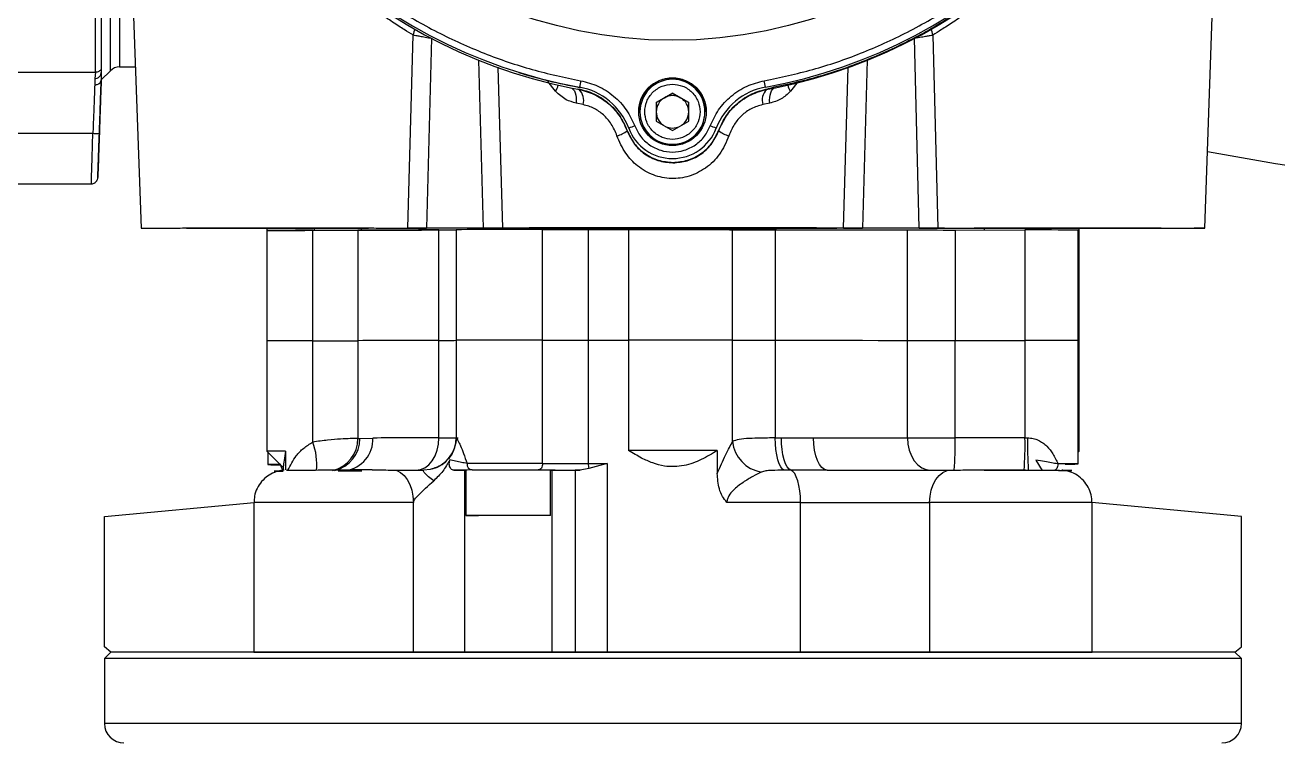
# Model space of a CAD drawing. Header units: millimetres. Extents: x 2003 to 4439, y 563 to 2285.
# Drawn here: x 3572.4 to 3765.3, y 1856.4 to 1966.9 of the extents above; entities that cross this region are included whole.
import ezdxf

# ---------------------------------------------------------------- set-up
doc = ezdxf.new("R2010")
doc.units = ezdxf.units.MM

msp = doc.modelspace()

# ---------------------------------------------------------------- linework, layer by layer
at = {"color": 7, "linetype": 'Continuous', "lineweight": 25}
for p, q in [((3754.032, 1935.623), (3757.281, 2028.659)), ((3587.605, 2012.673), (3590.295, 1935.623)), ((3631.38, 1935.636), (3632.164, 1965.367)), ((3712.162, 1965.366), (3712.947, 1935.636)), ((3634.991, 1964.864), (3634.247, 1935.632)), ((3710.079, 1935.631), (3709.336, 1964.864)), ((3642.995, 1935.632), (3642.292, 1961.49)), ((3702.035, 1961.489), (3701.332, 1935.631)), ((3549.163, 1959.631), (3583.297, 1959.63)), ((3583.297, 1959.63), (3583.163, 1958.66)), ((3584.087, 1959.204), (3584.163, 1959.541)), ((3584.094, 1959.219), (3584.164, 1959.617)), ((3584.163, 1960.119), (3584.163, 1959.541)), ((3584.163, 1958.441), (3585.578, 1959.855)), ((3584.163, 1959.541), (3584.163, 1958.472)), ((3586.992, 1960.441), (3589.428, 1960.441)), ((3645.22, 1960.418), (3645.91, 1935.637)), ((3698.416, 1935.636), (3699.107, 1960.427)), ((3583.163, 1958.66), (3583.163, 1957.697)), ((3584.163, 1958.472), (3584.163, 1958.441)), ((3584.163, 1958.441), (3584.163, 1958.413)), ((3654.098, 1956.696), (3652.907, 1958.192)), ((3657.774, 1957.306), (3657.774, 1957.34)), ((3686.399, 1957.34), (3686.399, 1957.306)), ((3691.416, 1958.187), (3690.229, 1956.696)), ((3656.399, 1957.246), (3657.546, 1957.026)), ((3657.546, 1957.026), (3657.546, 1957.098)), ((3672.086, 1956.434), (3669.586, 1954.991)), ((3669.586, 1954.984), (3670.836, 1955.706)), ((3670.836, 1955.706), (3672.086, 1956.428)), ((3674.586, 1954.991), (3672.086, 1956.434)), ((3672.086, 1956.428), (3672.086, 1956.434)), ((3672.086, 1956.428), (3673.336, 1955.706)), ((3673.336, 1955.706), (3674.586, 1954.984)), ((3686.781, 1957.025), (3687.928, 1957.246)), ((3686.781, 1957.098), (3686.781, 1957.025)), ((3658.338, 1954.65), (3657.252, 1954.878)), ((3667.086, 1953.546), (3667.086, 1953.535)), ((3669.586, 1954.991), (3669.586, 1952.104)), ((3674.586, 1952.104), (3674.586, 1954.991)), ((3677.086, 1953.535), (3677.086, 1953.546)), ((3687.074, 1954.878), (3685.989, 1954.65)), ((3669.586, 1952.104), (3672.086, 1950.661)), ((3672.086, 1950.661), (3674.586, 1952.104)), ((3582.875, 1950.178), (3549.163, 1950.178)), ((3665.115, 1950.686), (3665.115, 1950.619)), ((3665.346, 1951.018), (3665.346, 1950.984)), ((3678.827, 1950.984), (3678.827, 1951.018)), ((3679.211, 1950.619), (3679.211, 1950.686)), ((3549.163, 1942.441), (3582.641, 1942.441)), ((3609.642, 1935.579), (3609.663, 1935.277)), ((3609.663, 1935.277), (3609.663, 1918.277)), ((3616.719, 1918.297), (3616.719, 1935.297)), ((3616.998, 1935.297), (3616.994, 1935.58)), ((3623.658, 1935.311), (3623.657, 1918.311)), ((3624.196, 1935.588), (3624.214, 1935.314)), ((3642.995, 1935.632), (3634.247, 1935.632)), ((3642.995, 1935.615), (3634.247, 1935.615)), ((3636.141, 1918.354), (3636.141, 1935.354)), ((3638.806, 1935.393), (3638.806, 1918.393)), ((3652.099, 1918.406), (3652.099, 1935.406)), ((3656.315, 1935.379), (3656.31, 1935.577)), ((3659.129, 1935.402), (3659.129, 1918.402)), ((3662.895, 1935.658), (3662.913, 1935.395)), ((3665.341, 1935.404), (3665.341, 1918.404)), ((3681.343, 1918.395), (3681.343, 1935.395)), ((3681.413, 1935.395), (3681.431, 1935.658)), ((3687.918, 1935.38), (3687.918, 1918.38)), ((3688.016, 1935.576), (3688.012, 1935.379)), ((3710.079, 1935.631), (3701.332, 1935.631)), ((3710.079, 1935.614), (3701.332, 1935.614)), ((3708.266, 1918.353), (3708.266, 1935.353)), ((3715.594, 1935.347), (3715.593, 1918.347)), ((3715.594, 1935.347), (3726.343, 1935.348)), ((3720.114, 1935.347), (3720.13, 1935.588)), ((3726.343, 1935.348), (3726.343, 1918.348)), ((3727.332, 1935.58), (3727.328, 1935.296)), ((3734.542, 1918.331), (3734.542, 1935.331)), ((3734.542, 1935.28), (3734.663, 1935.276)), ((3734.663, 1935.276), (3734.684, 1935.578)), ((3734.663, 1918.276), (3734.663, 1935.276)), ((3609.663, 1918.277), (3609.663, 1901.277)), ((3616.719, 1902.688), (3616.719, 1918.297)), ((3623.657, 1918.311), (3623.657, 1903.261)), ((3636.141, 1903.354), (3636.141, 1918.354)), ((3638.806, 1918.393), (3638.806, 1903.393)), ((3652.099, 1899.406), (3652.099, 1918.406)), ((3659.129, 1918.402), (3659.129, 1899.402)), ((3665.341, 1918.404), (3665.34, 1901.404)), ((3681.343, 1902.787), (3681.343, 1918.395)), ((3687.918, 1918.38), (3687.918, 1903.33)), ((3708.266, 1918.353), (3708.274, 1918.353)), ((3708.266, 1903.354), (3708.266, 1918.353)), ((3715.593, 1918.347), (3726.343, 1918.348)), ((3715.593, 1903.347), (3715.593, 1918.347)), ((3726.343, 1918.348), (3726.343, 1903.348)), ((3734.541, 1899.331), (3734.542, 1918.331)), ((3734.542, 1918.28), (3734.663, 1918.276)), ((3734.663, 1901.276), (3734.663, 1918.276)), ((3623.97, 1903.263), (3625.977, 1903.323)), ((3688.851, 1903.33), (3693.793, 1903.375)), ((3726.343, 1903.348), (3715.593, 1903.347)), ((3678.985, 1901.404), (3678.985, 1897.877)), ((3609.663, 1901.277), (3612.163, 1898.777)), ((3609.785, 1901.156), (3609.784, 1899.223)), ((3612.552, 1901.292), (3612.552, 1898.439)), ((3728.038, 1899.932), (3728.969, 1898.338)), ((3734.541, 1901.155), (3734.663, 1901.276)), ((3612.163, 1898.918), (3612.163, 1898.358)), ((3638.448, 1898.395), (3640.081, 1898.392)), ((3640.081, 1898.392), (3640.306, 1898.389)), ((3640.081, 1898.392), (3640.081, 1870.392)), ((3640.306, 1898.393), (3640.306, 1891.393)), ((3653.306, 1891.393), (3653.306, 1898.393)), ((3653.306, 1898.389), (3653.514, 1898.391)), ((3653.514, 1898.391), (3657.109, 1898.398)), ((3653.514, 1898.391), (3653.514, 1870.392)), ((3657.109, 1898.398), (3657.109, 1870.398)), ((3659.209, 1898.628), (3657.857, 1898.399)), ((3662.02, 1899.403), (3659.209, 1898.628)), ((3662.02, 1899.403), (3662.02, 1870.403)), ((3695.276, 1898.383), (3690.323, 1898.364)), ((3695.913, 1898.385), (3695.276, 1898.383)), ((3722.541, 1898.358), (3722.541, 1898.342)), ((3607.665, 1893.383), (3607.665, 1870.383)), ((3632.206, 1870.408), (3632.207, 1893.408)), ((3691.795, 1870.398), (3691.795, 1893.398)), ((3711.666, 1893.406), (3711.666, 1870.406)), ((3736.66, 1870.382), (3736.66, 1893.382)), ((3585.663, 1870.383), (3584.663, 1869.383)), ((3584.663, 1869.383), (3584.663, 1859.383)), ((3759.663, 1869.383), (3584.663, 1869.383)), ((3672.163, 1870.383), (3585.663, 1870.383)), ((3758.663, 1870.383), (3672.163, 1870.383)), ((3759.663, 1869.383), (3758.663, 1870.383)), ((3759.663, 1859.383), (3759.663, 1869.383)), ((3672.163, 1859.383), (3584.663, 1859.383)), ((3759.663, 1859.383), (3672.163, 1859.383))]:
    msp.add_line(p, q, dxfattribs=at)
at = {"linetype": 'ByBlock'}
for p, q in [((3584.666, 1891.222), (3607.692, 1893.393)), ((3759.659, 1891.222), (3736.633, 1893.393)), ((3584.666, 1871.192), (3584.666, 1891.222)), ((3759.659, 1871.192), (3759.659, 1891.222)), ((3585.663, 1870.383), (3584.666, 1871.192)), ((3758.663, 1870.383), (3759.659, 1871.192)), ((3607.665, 1870.383), (3736.66, 1870.382))]:
    msp.add_line(p, q, dxfattribs=at)
at = {"color": 7, "linetype": 'Continuous', "lineweight": 25, "flags": 128}
for points in [[(3583.297, 1959.63), (3583.297, 1960.9), (3583.297, 1962.515), (3583.297, 1964.467), (3583.297, 1966.747), (3583.297, 1969.346), (3583.297, 1972.25), (3583.297, 1975.447), (3583.297, 1978.921), (3583.297, 1982.657), (3583.297, 1986.637), (3583.297, 1990.843), (3583.297, 1995.255), (3583.297, 1999.853), (3583.298, 2004.616), (3583.298, 2009.522), (3583.298, 2014.548), (3583.298, 2019.67)], [(3584.164, 2019.772), (3584.164, 2014.682), (3584.164, 2009.689), (3584.164, 2004.815), (3584.164, 2000.083), (3584.163, 1995.514), (3584.163, 1991.131), (3584.163, 1986.952), (3584.163, 1982.997), (3584.163, 1979.286), (3584.163, 1975.834), (3584.163, 1972.658), (3584.163, 1969.772), (3584.163, 1967.19), (3584.163, 1964.925), (3584.163, 1962.985), (3584.163, 1961.381), (3584.163, 1960.119)], [(3585.578, 1959.855), (3585.578, 1959.855), (3585.578, 1960.034), (3585.578, 1960.564), (3585.578, 1961.442), (3585.578, 1962.664), (3585.578, 1964.225), (3585.578, 1966.118), (3585.578, 1968.333), (3585.578, 1970.861), (3585.578, 1973.689), (3585.578, 1976.804), (3585.578, 1980.192), (3585.578, 1983.837), (3585.578, 1987.723), (3585.578, 1991.83), (3585.578, 1996.14), (3585.578, 2000.633), (3585.578, 2005.289), (3585.578, 2010.084), (3585.578, 2013.109)], [(3586.992, 2012.589), (3586.992, 2008.361), (3586.992, 2003.644), (3586.992, 1999.076), (3586.992, 1994.678), (3586.992, 1990.471), (3586.992, 1986.474), (3586.992, 1982.706), (3586.992, 1979.185), (3586.992, 1975.926), (3586.992, 1972.946), (3586.992, 1970.259), (3586.992, 1967.875), (3586.992, 1965.808), (3586.992, 1964.067), (3586.992, 1962.659), (3586.992, 1961.592), (3586.992, 1960.87), (3586.992, 1960.497), (3586.992, 1960.441)], [(3632.44, 1966.237), (3632.267, 1965.853), (3632.164, 1965.367)], [(3712.162, 1965.366), (3712.06, 1965.852), (3711.887, 1966.236)], [(3656.399, 1957.246), (3656.62, 1957.16), (3656.819, 1956.999), (3656.989, 1956.767), (3657.124, 1956.473), (3657.22, 1956.125), (3657.275, 1955.735), (3657.286, 1955.314), (3657.252, 1954.878)], [(3687.074, 1954.878), (3687.041, 1955.314), (3687.052, 1955.734), (3687.106, 1956.125), (3687.203, 1956.473), (3687.338, 1956.767), (3687.507, 1956.999), (3687.706, 1957.16), (3687.928, 1957.246)], [(3659.129, 1935.402), (3659.899, 1935.402), (3660.671, 1935.403), (3661.445, 1935.403), (3662.221, 1935.403), (3662.999, 1935.403), (3663.778, 1935.404), (3664.559, 1935.404), (3665.341, 1935.404)], [(3687.918, 1935.38), (3690.753, 1935.378), (3693.524, 1935.376), (3696.22, 1935.373), (3698.833, 1935.369), (3701.352, 1935.366), (3703.77, 1935.362), (3706.077, 1935.358), (3708.266, 1935.353)], [(3659.129, 1918.402), (3659.899, 1918.402), (3660.671, 1918.403), (3661.445, 1918.403), (3662.221, 1918.403), (3662.999, 1918.403), (3663.778, 1918.404), (3664.559, 1918.404), (3665.341, 1918.404)], [(3659.129, 1918.402), (3659.899, 1918.402), (3660.671, 1918.403), (3661.445, 1918.403), (3662.221, 1918.403), (3662.999, 1918.403), (3663.778, 1918.404), (3664.559, 1918.404), (3665.341, 1918.404)], [(3687.918, 1918.38), (3690.753, 1918.378), (3693.524, 1918.376), (3696.22, 1918.373), (3698.833, 1918.369), (3701.352, 1918.366), (3703.77, 1918.362), (3706.077, 1918.358), (3708.266, 1918.353)], [(3687.918, 1918.38), (3690.753, 1918.378), (3693.524, 1918.376), (3696.22, 1918.373), (3698.833, 1918.369), (3701.352, 1918.366), (3703.77, 1918.362), (3706.077, 1918.358), (3708.266, 1918.353)], [(3632.61, 1898.362), (3633.299, 1898.456), (3633.961, 1898.739), (3634.572, 1899.2), (3635.107, 1899.821), (3635.546, 1900.578), (3635.872, 1901.441), (3636.073, 1902.379), (3636.141, 1903.354)], [(3689.308, 1898.364), (3689.029, 1898.538), (3688.766, 1898.873), (3688.525, 1899.359), (3688.317, 1899.979), (3688.147, 1900.712), (3688.021, 1901.534), (3687.944, 1902.416), (3687.918, 1903.33)], [(3687.918, 1903.33), (3688.035, 1903.33), (3688.151, 1903.33), (3688.268, 1903.33), (3688.385, 1903.33), (3688.501, 1903.33), (3688.618, 1903.33), (3688.734, 1903.33), (3688.851, 1903.33)], [(3690.323, 1898.364), (3690.028, 1898.537), (3689.749, 1898.872), (3689.494, 1899.358), (3689.273, 1899.978), (3689.093, 1900.711), (3688.96, 1901.533), (3688.878, 1902.416), (3688.851, 1903.33)], [(3695.913, 1898.385), (3695.499, 1898.479), (3695.102, 1898.762), (3694.735, 1899.222), (3694.414, 1899.843), (3694.15, 1900.599), (3693.954, 1901.463), (3693.833, 1902.4), (3693.793, 1903.375)], [(3693.793, 1903.375), (3695.784, 1903.373), (3697.73, 1903.371), (3699.628, 1903.368), (3701.473, 1903.366), (3703.263, 1903.363), (3704.994, 1903.36), (3706.663, 1903.357), (3708.266, 1903.354)], [(3708.266, 1903.354), (3708.334, 1902.378), (3708.536, 1901.441), (3708.863, 1900.577), (3709.303, 1899.82), (3709.839, 1899.2), (3710.451, 1898.739), (3711.115, 1898.456), (3711.806, 1898.361)], [(3726.343, 1903.348), (3726.394, 1903.348), (3726.445, 1903.348), (3726.496, 1903.348), (3726.548, 1903.348), (3726.599, 1903.348), (3726.65, 1903.348), (3726.701, 1903.348), (3726.752, 1903.348)], [(3623.657, 1903.261), (3623.696, 1903.261), (3623.734, 1903.261), (3623.773, 1903.261), (3623.812, 1903.262), (3623.851, 1903.262), (3623.89, 1903.262), (3623.93, 1903.262), (3623.97, 1903.263)], [(3734.541, 1901.28), (3734.663, 1901.276), (3734.663, 1901.276)], [(3629.026, 1898.399), (3629.647, 1898.305), (3630.243, 1898.022), (3630.793, 1897.561), (3631.275, 1896.941), (3631.671, 1896.184), (3631.964, 1895.32), (3632.145, 1894.383), (3632.207, 1893.408)], [(3635.123, 1898.569), (3634.785, 1898.49), (3633.81, 1898.394)], [(3652.099, 1899.406), (3652.086, 1899.211), (3652.048, 1899.023), (3651.987, 1898.85), (3651.905, 1898.698), (3651.805, 1898.574), (3651.69, 1898.481), (3651.566, 1898.424), (3651.437, 1898.404)], [(3657.857, 1898.399), (3657.761, 1898.399), (3657.665, 1898.399), (3657.57, 1898.399), (3657.476, 1898.399), (3657.383, 1898.399), (3657.291, 1898.399), (3657.199, 1898.398), (3657.109, 1898.398)], [(3659.129, 1899.402), (3659.489, 1899.402), (3659.849, 1899.402), (3660.21, 1899.402), (3660.571, 1899.403), (3660.933, 1899.403), (3661.295, 1899.403), (3661.658, 1899.403), (3662.02, 1899.403)], [(3690.323, 1898.364), (3690.196, 1898.364), (3690.07, 1898.364), (3689.943, 1898.364), (3689.816, 1898.364), (3689.689, 1898.364), (3689.562, 1898.364), (3689.435, 1898.364), (3689.308, 1898.364)], [(3691.795, 1893.398), (3691.768, 1894.312), (3691.686, 1895.194), (3691.553, 1896.016), (3691.373, 1896.749), (3691.152, 1897.369), (3690.897, 1897.855), (3690.618, 1898.19), (3690.323, 1898.364)], [(3711.666, 1893.406), (3711.73, 1894.382), (3711.919, 1895.319), (3712.227, 1896.183), (3712.642, 1896.939), (3713.146, 1897.56), (3713.722, 1898.021), (3714.347, 1898.304), (3714.997, 1898.398)], [(3731.421, 1899.344), (3731.409, 1899.149), (3731.375, 1898.961), (3731.318, 1898.788), (3731.242, 1898.637), (3731.15, 1898.512), (3731.045, 1898.419), (3730.93, 1898.362), (3730.811, 1898.342)], [(3691.795, 1893.398), (3690.411, 1893.399), (3689.016, 1893.4), (3687.61, 1893.401), (3686.196, 1893.401), (3684.773, 1893.402), (3683.343, 1893.403), (3681.906, 1893.403), (3680.463, 1893.404)], [(3691.795, 1893.398), (3694.356, 1893.396), (3696.987, 1893.396), (3699.641, 1893.396), (3702.273, 1893.396), (3704.835, 1893.398), (3707.283, 1893.4), (3709.573, 1893.403), (3711.666, 1893.406)]]:
    msp.add_lwpolyline(points, dxfattribs=at)
at = {"color": 7, "linetype": 'Continuous', "lineweight": 25}
for centre, radius in [((3672.086, 2036.052), 71.5), ((3672.086, 1953.552), 5.2)]:
    msp.add_circle(centre, radius, dxfattribs=at)
for centre, radius, start, end in [((3672.086, 2036.05), 80, 190.30617, 259.69396), ((3672.164, 2035.677), 80, 190.52799, 258.6349), ((3672.086, 2036.05), 80, 280.30604, 349.69383), ((3672.164, 2035.677), 80, 281.36448, 349.47139), ((3586.992, 1958.441), 2, 89.99969, 134.99969), ((3672.086, 2036.016), 80, 252.76849, 259.69392), ((3652.204, 1957.985), 2.29, 325.76645, 351.8077), ((4306.002, 1840.231), 658.722, 169.672162, 169.759325), ((3655.985, 1947.502), 10, 20.58678, 79.69395), ((3672.086, 1953.535), 5.2, 0.00011, 179.99974), ((3672.086, 1953.546), 5, 89.99962, 179.99978), ((3672.086, 1953.546), 5, 359.99991, 89.99976), ((3688.188, 1947.502), 10, 100.30605, 159.41322), ((3038.19, 1840.234), 658.702, 10.240673, 10.327838), ((3692.122, 1957.984), 2.29, 188.19168, 214.23293), ((3656.129, 1955.306), 2.303, 343.4735, 45.70276), ((3655.985, 1947.467), 10, 78.01772, 79.69392), ((3672.086, 1953.541), 2.5, 119.9996, 179.99966), ((3672.086, 1953.541), 2.5, 59.99975, 119.99962), ((3672.086, 1953.541), 2.5, 359.99971, 59.99978), ((3688.199, 1955.305), 2.305, 134.36929, 196.50795), ((3672.086, 1953.546), 5, 179.99994, 359.99975), ((3672.086, 1953.535), 5, 179.99994, 359.99975), ((3672.086, 1953.541), 2.5, 179.99971, 236.17979), ((3672.086, 1953.541), 2.5, 303.81959, 359.99967), ((3662.199, 1954.556), 4.899, 285.98985, 306.52729), ((3710.095, 1834.018), 125.266, 110.47237, 110.93011), ((3672.086, 1953.55), 7.2, 200.5868, 339.4132), ((3672.086, 1953.541), 2.5, 243.81973, 296.17964), ((3634.078, 1834.018), 125.265, 69.06989, 69.52763), ((3682.127, 1954.556), 4.899, 233.47211, 254.00953), ((3871.986, 2593.717), 656.897, 259.692209, 264.621686), ((3615.336, 1162.759), 772.539, 89.897391, 90.420712), ((3616.995, 3516.128), 1580.832, 269.990013, 270.241488), ((3641.212, -1316.009), 3251.367, 90.089346, 90.30934), ((3635.631, 2418.458), 483.105, 270.06054, 270.37656), ((3647.163, 151.836), 1783.576, 89.841456, 90.268476), ((3657.377, 5107.589), 3172.188, 269.904659, 270.031645), ((3671.828, -757.743), 2693.155, 89.797567, 90.13802), ((3687.635, 3263.614), 1328.233, 269.728619, 270.012215), ((3714.984, 5480.104), 3544.757, 269.891426, 270.009859), ((3728.541, 1025.939), 909.411, 89.621935, 90.138469), ((3615.336, 1145.759), 772.539, 89.897391, 90.420712), ((3616.995, 3499.128), 1580.832, 269.990013, 270.241488), ((3641.211, -1333.009), 3251.367, 90.089346, 90.30934), ((3635.631, 2401.458), 483.105, 270.06054, 270.37656), ((3647.163, 134.836), 1783.576, 89.841456, 90.268476), ((3647.18, 176.832), 1741.581, 89.838188, 90.275424), ((3657.377, 5090.589), 3172.188, 269.904659, 270.031645), ((3671.828, -774.743), 2693.155, 89.797567, 90.13802), ((3687.634, 3246.614), 1328.233, 269.728619, 270.012215), ((3714.983, 5463.104), 3544.757, 269.891426, 270.009859), ((3714.985, 5466.108), 3547.76, 269.891621, 270.009825), ((3728.541, 1008.939), 909.411, 89.621935, 90.138469), ((3621.174, 1903.109), 4.808, 277.47921, 2.54775), ((3644.522, -2527.188), 4430.55, 90.108381, 90.239828), ((3633.809, 1903.393), 4.999, 285.23346, 0.00835), ((3636.602, 2099.108), 195.754, 269.86511, 270.72475), ((3638.808, 1903.387), 0.00655, 86.83529, 111.61015), ((3638.808, 1903.399), 0.00589, 247.97484, 272.47351), ((3714.983, 5448.104), 3544.757, 269.891426, 270.009859), ((3665.519, 1902.096), 50.089, 355.71964, 1.43088), ((3676.269, 1902.097), 50.089, 355.71964, 1.43088), ((3788.878, 1902.256), 62.135, 178.9928, 183.52068), ((3607.711, 1899.28), 9.631, 354.25224, 20.72676), ((3618.733, 1903.163), 4.925, 281.86025, 1.13682), ((3619.055, 1903.153), 4.917, 282.00446, 1.27867), ((3672.143, -1749.357), 3650.767, 89.892614, 90.106762), ((3686.613, 1903.318), 5.296, 185.75485, 260.76773), ((3612.131, 1698.336), 202.956, 89.88111, 90.69676), ((3611.404, 1789.692), 109.543, 89.8003, 90.84701), ((3611.553, 2037.632), 138.42, 269.268, 270.07262), ((3612.152, 1844.311), 53.919, 89.98792, 90.92144), ((3612.85, 1899.175), 1.062, 181.27448, 229.69761), ((3621.108, 1505.659), 392.576, 89.5364, 90.07272), ((3641.378, 1899.311), 0.916, 174.18776, 262.52813), ((3646.883, -1100.272), 2999.683, 89.900382, 90.122565), ((3657.377, 5071.589), 3172.188, 269.904659, 270.031645), ((3662.383, 1899.345), 3.255, 178.99862, 192.73455), ((3721.536, 1793.112), 105.229, 89.77709, 90.81371), ((3726.369, -490.455), 2388.8, 89.983979, 90.106094), ((3732.116, 1700.429), 198.916, 89.30143, 90.20024), ((3732.239, 1852.594), 45.743, 88.99451, 90.09488), ((3732.922, 2008.861), 109.543, 269.8003, 270.84701), ((3622.77, -932.144), 2825.567, 89.80864, 90.306277), ((3721.019, -1374.81), 3268.23, 89.725781, 90.163967), ((3646.8, 779.915), 1111.497, 89.664622, 90.334754), ((3641.801, 1996.612), 105.229, 269.18566, 270.22229), ((3587.663, 1859.383), 3, 180, 270), ((3756.663, 1859.383), 3, 270, 0)]:
    msp.add_arc(centre, radius, start, end, dxfattribs=at)
for points, knots in [([(3594.361, 2021.918), (3594.887, 2019.422), (3595.95, 2014.385), (3598.488, 2007.008), (3601.758, 1999.766), (3605.82, 1992.787), (3610.632, 1986.184), (3616.124, 1980.09), (3622.218, 1974.598), (3628.821, 1969.786), (3635.8, 1965.723), (3643.042, 1962.454), (3650.419, 1959.915), (3655.457, 1958.853), (3657.953, 1958.326)], [0, 0, 0, 0, 0.0799588, 0.1613715, 0.2441424, 0.3288926, 0.4142166, 0.5, 0.5857784, 0.6711024, 0.7558576, 0.8386237, 0.9200388, 1, 1, 1, 1]), ([(3686.22, 1958.326), (3688.716, 1958.853), (3693.753, 1959.915), (3701.13, 1962.454), (3708.372, 1965.723), (3715.351, 1969.786), (3721.954, 1974.597), (3728.048, 1980.09), (3733.541, 1986.183), (3738.352, 1992.786), (3742.415, 1999.765), (3745.684, 2007.007), (3748.223, 2014.384), (3749.285, 2019.422), (3749.812, 2021.918)], [0, 0, 0, 0, 0.07995876, 0.16137147, 0.24414236, 0.32889261, 0.41421659, 0.49999999, 0.58577836, 0.67110241, 0.75585763, 0.83862366, 0.92003884, 1, 1, 1, 1]), ([(3632.164, 1965.367), (3631.742, 1965.621), (3630.899, 1966.13), (3629.366, 1967.113), (3627.996, 1968.042), (3626.887, 1968.822), (3625.712, 1969.683), (3623.904, 1971.065), (3621.318, 1973.186), (3617.887, 1976.368), (3614.721, 1979.63), (3612.852, 1981.969), (3612.107, 1982.902)], [0, 0, 0, 0, 0.1099838, 0.2197589, 0.2749296, 0.3304208, 0.3863532, 0.4428444, 0.5792533, 0.7261291, 0.8907312, 1, 1, 1, 1]), ([(3732.143, 1982.809), (3731.727, 1982.269), (3730.084, 1980.137), (3727.594, 1977.55), (3724.966, 1974.99), (3723.15, 1973.35), (3721.433, 1971.892), (3719.502, 1970.345), (3717.389, 1968.769), (3715.251, 1967.298), (3713.422, 1966.126), (3712.583, 1965.62), (3712.162, 1965.366)], [0, 0, 0, 0, 0.062604, 0.2470823, 0.3316041, 0.4109645, 0.4848735, 0.5577001, 0.6699109, 0.7803814, 0.8900792, 1, 1, 1, 1]), ([(3632.164, 1965.367), (3632.287, 1965.348), (3632.532, 1965.312), (3633.201, 1965.196), (3634.037, 1965.045), (3634.671, 1964.925), (3634.991, 1964.864)], [0, 0, 0, 0, 0.242274, 0.4863176, 0.7400825, 1, 1, 1, 1]), ([(3709.336, 1964.864), (3709.713, 1964.935), (3710.389, 1965.062), (3711.205, 1965.21), (3711.815, 1965.315), (3712.042, 1965.349), (3712.162, 1965.366)], [0, 0, 0, 0, 0.3058344, 0.5465706, 0.7614659, 1, 1, 1, 1]), ([(3583.163, 1957.697), (3583.146, 1957.236), (3583.108, 1956.269), (3583.041, 1954.504), (3582.962, 1952.45), (3582.906, 1951.003), (3582.875, 1950.178)], [0, 0, 0, 0, 0.2388489, 0.4999327, 0.7148242, 1, 1, 1, 1]), ([(3583.163, 1957.697), (3583.261, 1957.703), (3583.438, 1957.712), (3583.674, 1957.795), (3583.904, 1957.93), (3584.07, 1958.117), (3584.151, 1958.315), (3584.159, 1958.425), (3584.163, 1958.472)], [0, 0, 0, 0, 0.1874448, 0.3409821, 0.4929365, 0.7407612, 0.8890397, 1, 1, 1, 1]), ([(3583.874, 1950.176), (3583.903, 1950.995), (3583.959, 1952.599), (3584.037, 1954.847), (3584.108, 1956.866), (3584.145, 1957.935), (3584.164, 1958.472)], [0, 0, 0, 0, 0.2568471, 0.5031719, 0.7503964, 1, 1, 1, 1]), ([(3584.163, 1958.413), (3584.145, 1957.9), (3584.109, 1956.875), (3584.041, 1954.916), (3583.962, 1952.659), (3583.904, 1951.005), (3583.874, 1950.146)], [0, 0, 0, 0, 0.2403635, 0.4802116, 0.7299606, 1, 1, 1, 1]), ([(3657.953, 1958.326), (3658.856, 1958.093), (3660.693, 1957.618), (3663.106, 1956.033), (3665.096, 1953.941), (3665.891, 1952.219), (3666.282, 1951.372)], [0, 0, 0, 0, 0.24579633, 0.5, 0.75420367, 1, 1, 1, 1]), ([(3672.086, 1949.298), (3671.552, 1949.354), (3670.729, 1949.442), (3669.74, 1949.972), (3669.06, 1950.52), (3668.508, 1951.201), (3667.994, 1952.19), (3667.734, 1953.548), (3667.994, 1954.905), (3668.508, 1955.894), (3669.06, 1956.575), (3669.74, 1957.123), (3670.729, 1957.653), (3671.552, 1957.741), (3672.086, 1957.797)], [0, 0, 0, 0, 0.1197284, 0.1841803, 0.25, 0.3158197, 0.3802716, 0.5, 0.6197284, 0.6841803, 0.75, 0.8158197, 0.8802716, 1, 1, 1, 1]), ([(3672.086, 1957.797), (3672.621, 1957.741), (3673.443, 1957.653), (3674.433, 1957.123), (3675.113, 1956.575), (3675.665, 1955.894), (3676.178, 1954.905), (3676.439, 1953.547), (3676.178, 1952.19), (3675.665, 1951.201), (3675.113, 1950.52), (3674.433, 1949.972), (3673.443, 1949.442), (3672.621, 1949.354), (3672.086, 1949.298)], [0, 0, 0, 0, 0.1197284, 0.1841803, 0.25, 0.3158197, 0.3802716, 0.5, 0.6197284, 0.6841803, 0.75, 0.8158197, 0.8802716, 1, 1, 1, 1]), ([(3677.89, 1951.372), (3678.281, 1952.219), (3679.077, 1953.941), (3681.067, 1956.033), (3683.48, 1957.618), (3685.317, 1958.093), (3686.22, 1958.326)], [0, 0, 0, 0, 0.2457963, 0.5, 0.7542037, 1, 1, 1, 1]), ([(3657.252, 1954.878), (3656.733, 1955.02), (3655.544, 1955.345), (3654.619, 1956.21), (3654.098, 1956.696)], [0, 0, 0, 0, 0.4371728, 1, 1, 1, 1]), ([(3657.546, 1957.026), (3658.387, 1956.805), (3659.988, 1956.387), (3662.155, 1954.972), (3663.987, 1953.089), (3664.734, 1951.453), (3665.115, 1950.619)], [0, 0, 0, 0, 0.26099863, 0.49636793, 0.74300297, 1, 1, 1, 1]), ([(3679.211, 1950.619), (3679.572, 1951.417), (3680.281, 1952.984), (3682.05, 1954.871), (3684.232, 1956.35), (3685.903, 1956.793), (3686.781, 1957.025)], [0, 0, 0, 0, 0.2456313, 0.4818963, 0.7279559, 1, 1, 1, 1]), ([(3690.229, 1956.696), (3689.777, 1956.262), (3688.862, 1955.385), (3687.675, 1955.048), (3687.074, 1954.878)], [0, 0, 0, 0, 0.4941181, 1, 1, 1, 1]), ([(3663.549, 1949.846), (3663.286, 1950.474), (3662.776, 1951.689), (3661.513, 1953.109), (3660.016, 1954.174), (3658.916, 1954.486), (3658.338, 1954.65)], [0, 0, 0, 0, 0.2620246, 0.5070925, 0.7405708, 1, 1, 1, 1]), ([(3685.989, 1954.65), (3685.386, 1954.476), (3684.238, 1954.145), (3682.742, 1953.042), (3681.519, 1951.627), (3681.034, 1950.463), (3680.777, 1949.846)], [0, 0, 0, 0, 0.2703279, 0.514495, 0.7428516, 1, 1, 1, 1]), ([(3582.64, 1942.487), (3582.64, 1942.476), (3582.639, 1942.434), (3582.65, 1942.828), (3582.683, 1943.876), (3582.736, 1945.654), (3582.803, 1947.819), (3582.849, 1949.32), (3582.875, 1950.178)], [0, 0, 0, 0, 0.0507582, 0.1966055, 0.4050787, 0.6314078, 0.7892811, 1, 1, 1, 1]), ([(3583.874, 1950.176), (3583.861, 1950.172), (3583.84, 1950.166), (3583.715, 1950.163), (3583.586, 1950.162), (3583.426, 1950.164), (3583.194, 1950.168), (3583, 1950.174), (3582.875, 1950.178)], [0, 0, 0, 0, 0.2394737, 0.3683715, 0.5, 0.6316285, 0.7605263, 1, 1, 1, 1]), ([(3583.874, 1950.146), (3583.843, 1949.254), (3583.781, 1947.47), (3583.702, 1945.232), (3583.65, 1943.746), (3583.632, 1943.232), (3583.65, 1943.763), (3583.703, 1945.262), (3583.781, 1947.504), (3583.843, 1949.285), (3583.874, 1950.176)], [0, 0, 0, 0, 0.12511321, 0.25020382, 0.37530181, 0.50039159, 0.6254154, 0.75032601, 0.87515536, 1, 1, 1, 1]), ([(3583.71, 1945.45), (3583.71, 1945.457), (3583.728, 1945.959), (3583.786, 1947.625), (3583.845, 1949.325), (3583.874, 1950.146)], [0, 0, 0, 0, 0.0074222, 0.5212583, 1, 1, 1, 1]), ([(3680.777, 1949.846), (3680.346, 1948.857), (3679.51, 1946.938), (3677.303, 1944.804), (3674.719, 1943.503), (3671.892, 1943.115), (3669.095, 1943.68), (3666.679, 1945.09), (3664.696, 1947.165), (3663.946, 1948.918), (3663.549, 1949.846)], [0, 0, 0, 0, 0.1390265, 0.2697534, 0.3919778, 0.5102993, 0.6316826, 0.7541631, 0.8697612, 1, 1, 1, 1]), ([(3665.115, 1950.619), (3665.45, 1949.908), (3666.096, 1948.536), (3667.774, 1946.984), (3669.812, 1945.901), (3671.379, 1945.758), (3672.163, 1945.687)], [0, 0, 0, 0, 0.2554546, 0.4932726, 0.7463741, 1, 1, 1, 1]), ([(3666.282, 1951.372), (3666.547, 1950.818), (3667.088, 1949.684), (3668.506, 1948.375), (3670.222, 1947.537), (3672.086, 1947.261), (3673.951, 1947.537), (3675.667, 1948.375), (3677.085, 1949.684), (3677.626, 1950.818), (3677.89, 1951.372)], [0, 0, 0, 0, 0.122089, 0.25, 0.377911, 0.5, 0.622089, 0.75, 0.877911, 1, 1, 1, 1]), ([(3672.163, 1945.687), (3672.899, 1945.75), (3674.388, 1945.877), (3676.429, 1946.895), (3678.181, 1948.448), (3678.864, 1949.887), (3679.211, 1950.619)], [0, 0, 0, 0, 0.2379914, 0.4818785, 0.7367294, 1, 1, 1, 1]), ([(3582.597, 1942.442), (3582.672, 1942.444), (3582.818, 1942.449), (3583.042, 1942.531), (3583.221, 1942.646), (3583.344, 1942.76), (3583.421, 1942.846), (3583.485, 1942.934), (3583.535, 1943.017), (3583.664, 1943.285), (3583.616, 1943.402), (3583.665, 1943.936), (3583.694, 1944.905), (3583.71, 1945.45)], [0, 0, 0, 0, 0.0475591, 0.0923752, 0.1307592, 0.147079, 0.161791, 0.1758924, 0.1909925, 0.2088499, 0.3792668, 0.6505862, 1, 1, 1, 1]), ([(3590.295, 1935.623), (3590.295, 1935.623), (3590.184, 1935.626), (3590.568, 1935.631), (3591.491, 1935.639), (3593.121, 1935.646), (3595.302, 1935.653), (3597.994, 1935.658), (3601.103, 1935.663), (3604.534, 1935.666), (3608.179, 1935.668), (3611.922, 1935.668), (3615.644, 1935.667), (3619.23, 1935.665), (3622.565, 1935.661), (3625.548, 1935.657), (3628.068, 1935.651), (3630.106, 1935.644), (3630.955, 1935.639), (3631.38, 1935.636)], [0, 0, 0, 0, 0.00002617, 0.06252453, 0.1250229, 0.18752126, 0.25001962, 0.31251799, 0.37501635, 0.43751472, 0.50001308, 0.56251145, 0.62500981, 0.68750818, 0.75000654, 0.81250491, 0.87500327, 0.93750164, 1, 1, 1, 1]), ([(3624.215, 1935.311), (3624.893, 1935.315), (3626.251, 1935.323), (3629.079, 1935.334), (3632.466, 1935.344), (3635.724, 1935.352), (3638.009, 1935.356), (3638.806, 1935.358)], [0, 0, 0, 0, 0.2204984, 0.4409969, 0.6614953, 0.8819938, 1, 1, 1, 1]), ([(3634.247, 1935.632), (3633.929, 1935.632), (3633.292, 1935.632), (3632.437, 1935.633), (3631.743, 1935.634), (3631.501, 1935.636), (3631.38, 1935.636)], [0, 0, 0, 0, 0.2496471, 0.5001104, 0.7500412, 1, 1, 1, 1]), ([(3631.38, 1935.61), (3631.501, 1935.611), (3631.743, 1935.612), (3632.436, 1935.613), (3633.291, 1935.614), (3633.929, 1935.615), (3634.247, 1935.615)], [0, 0, 0, 0, 0.24964494, 0.50010839, 0.75003905, 1, 1, 1, 1]), ([(3645.91, 1935.637), (3645.801, 1935.636), (3645.582, 1935.635), (3644.882, 1935.633), (3643.996, 1935.632), (3643.328, 1935.632), (3642.995, 1935.632)], [0, 0, 0, 0, 0.2498432, 0.499876, 0.7504809, 1, 1, 1, 1]), ([(3642.995, 1935.615), (3643.328, 1935.614), (3643.996, 1935.614), (3644.882, 1935.613), (3645.582, 1935.612), (3645.801, 1935.61), (3645.91, 1935.61)], [0, 0, 0, 0, 0.2495191, 0.500124, 0.7501568, 1, 1, 1, 1]), ([(3665.434, 1935.404), (3665.698, 1935.405), (3666.639, 1935.407), (3669.01, 1935.409), (3672.154, 1935.411), (3675.353, 1935.409), (3678.164, 1935.406), (3680.385, 1935.401), (3681.07, 1935.397), (3681.413, 1935.395)], [0, 0, 0, 0, 0.0610151, 0.2175126, 0.3740101, 0.5305075, 0.687005, 0.8435025, 1, 1, 1, 1]), ([(3688.012, 1935.379), (3689.853, 1935.378), (3693.537, 1935.375), (3698.72, 1935.369), (3703.532, 1935.361), (3707.26, 1935.354), (3709.172, 1935.35), (3709.804, 1935.348)], [0, 0, 0, 0, 0.2225072, 0.4450145, 0.6675217, 0.8900289, 1, 1, 1, 1]), ([(3701.332, 1935.631), (3700.998, 1935.631), (3700.33, 1935.632), (3699.444, 1935.633), (3698.744, 1935.634), (3698.525, 1935.636), (3698.416, 1935.636)], [0, 0, 0, 0, 0.2498453, 0.499878, 0.7504829, 1, 1, 1, 1]), ([(3698.416, 1935.609), (3698.525, 1935.61), (3698.744, 1935.611), (3699.444, 1935.613), (3700.33, 1935.614), (3700.998, 1935.614), (3701.332, 1935.614)], [0, 0, 0, 0, 0.2495171, 0.500122, 0.7501547, 1, 1, 1, 1]), ([(3712.947, 1935.636), (3712.826, 1935.635), (3712.583, 1935.634), (3711.89, 1935.633), (3711.035, 1935.632), (3710.398, 1935.631), (3710.079, 1935.631)], [0, 0, 0, 0, 0.2496449, 0.5001084, 0.750039, 1, 1, 1, 1]), ([(3710.079, 1935.614), (3710.397, 1935.614), (3711.035, 1935.614), (3711.89, 1935.613), (3712.583, 1935.612), (3712.825, 1935.61), (3712.947, 1935.61)], [0, 0, 0, 0, 0.24964713, 0.50011038, 0.75004125, 1, 1, 1, 1]), ([(3638.766, 1903.393), (3638.778, 1903.179), (3638.804, 1902.728), (3638.662, 1902.299), (3638.588, 1902.074)], [0, 0, 0, 0, 0.4764135, 1, 1, 1, 1]), ([(3638.809, 1903.394), (3638.825, 1903.377), (3638.857, 1903.344), (3639.01, 1903.069), (3639.215, 1902.658), (3639.523, 1901.981), (3639.962, 1900.908), (3640.29, 1899.929), (3640.466, 1899.404)], [0, 0, 0, 0, 0.1244738, 0.250966, 0.3714749, 0.5001039, 0.7321774, 1, 1, 1, 1]), ([(3687.918, 1903.33), (3687.121, 1903.329), (3685.65, 1903.326), (3684.474, 1903.28), (3683.936, 1903.258)], [0, 0, 0, 0, 0.5420141, 1, 1, 1, 1]), ([(3726.752, 1903.348), (3727.033, 1903.331), (3727.599, 1903.296), (3728.386, 1903.02), (3729.1, 1902.607), (3729.894, 1901.927), (3730.729, 1900.851), (3731.18, 1899.87), (3731.421, 1899.344)], [0, 0, 0, 0, 0.1244738, 0.250966, 0.3714749, 0.5001039, 0.7321774, 1, 1, 1, 1]), ([(3612.893, 1898.354), (3613.277, 1899.126), (3613.905, 1900.388), (3615.279, 1901.808), (3616.24, 1902.395), (3616.719, 1902.688)], [0, 0, 0, 0, 0.4415703, 0.7212781, 1, 1, 1, 1]), ([(3623.657, 1903.261), (3623.309, 1903.255), (3622.671, 1903.246), (3621.017, 1903.171), (3619.066, 1903.029), (3617.501, 1902.802), (3616.719, 1902.688)], [0, 0, 0, 0, 0.2724679, 0.5000458, 0.7503555, 1, 1, 1, 1]), ([(3638.588, 1902.074), (3638.548, 1901.894), (3638.415, 1901.303), (3637.872, 1900.409), (3637.011, 1899.49), (3636.055, 1898.866), (3635.383, 1898.667), (3635.112, 1898.587)], [0, 0, 0, 0, 0.107229, 0.3503135, 0.5933986, 0.836482, 1, 1, 1, 1]), ([(3678.985, 1901.404), (3678.181, 1900.915), (3676.578, 1899.939), (3673.842, 1898.917), (3671.208, 1898.835), (3669.03, 1899.452), (3667.187, 1900.276), (3665.999, 1901.002), (3665.34, 1901.404)], [0, 0, 0, 0, 0.1923908, 0.3834722, 0.589159, 0.7155413, 0.8423238, 1, 1, 1, 1]), ([(3678.985, 1897.877), (3679.409, 1898.855), (3680.044, 1900.322), (3680.882, 1901.911), (3681.19, 1902.495), (3681.343, 1902.787)], [0, 0, 0, 0, 0.49994866, 0.7504157, 1, 1, 1, 1]), ([(3683.936, 1903.258), (3683.353, 1903.219), (3682.188, 1903.14), (3681.625, 1902.904), (3681.343, 1902.787)], [0, 0, 0, 0, 0.5005372, 1, 1, 1, 1]), ([(3612.552, 1901.292), (3612.472, 1900.819), (3612.308, 1899.862), (3612.173, 1898.859), (3612.179, 1898.902), (3612.182, 1898.918)], [0, 0, 0, 0, 0.3787431, 0.7674109, 1, 1, 1, 1]), ([(3637.828, 1899.979), (3637.478, 1899.37), (3636.766, 1898.133), (3635.829, 1897.215), (3635.352, 1896.749)], [0, 0, 0, 0, 0.49187133, 1, 1, 1, 1]), ([(3637.828, 1899.979), (3637.786, 1899.883), (3637.703, 1899.692), (3637.675, 1899.356), (3637.725, 1899.029), (3637.853, 1898.741), (3638.045, 1898.525), (3638.254, 1898.411), (3638.393, 1898.4), (3638.448, 1898.395)], [0, 0, 0, 0, 0.1491203, 0.298298, 0.4463418, 0.5945522, 0.7447419, 0.8986734, 1, 1, 1, 1]), ([(3640.466, 1899.404), (3640.191, 1899.453), (3639.624, 1899.556), (3638.624, 1899.759), (3638.105, 1899.902), (3637.828, 1899.979)], [0, 0, 0, 0, 0.3043315, 0.6280366, 1, 1, 1, 1]), ([(3731.421, 1899.344), (3731.081, 1899.395), (3730.38, 1899.5), (3729.348, 1899.708), (3728.494, 1899.854), (3728.038, 1899.932)], [0, 0, 0, 0, 0.3043315, 0.6280366, 1, 1, 1, 1]), ([(3612.306, 1898.37), (3612.305, 1898.37), (3612.271, 1898.368), (3612.157, 1898.358), (3611.93, 1898.331), (3611.465, 1898.25), (3610.7, 1898.018), (3609.732, 1897.494), (3608.811, 1896.653), (3608.126, 1895.59), (3607.721, 1894.474), (3607.701, 1893.723), (3607.692, 1893.393)], [0, 0, 0, 0, 0.0009193, 0.020654, 0.0473695, 0.0980293, 0.2083231, 0.3666463, 0.5337116, 0.7011689, 0.8686495, 1, 1, 1, 1]), ([(3611.284, 1898.217), (3611.217, 1898.218), (3610.956, 1898.219), (3610.781, 1898.221), (3610.771, 1898.224), (3611.086, 1898.227), (3611.555, 1898.23), (3612.006, 1898.231), (3612.163, 1898.232)], [0, 0, 0, 0, 0.0697239, 0.2723652, 0.4750065, 0.6819695, 0.8889325, 1, 1, 1, 1]), ([(3612.667, 1898.383), (3612.716, 1898.385), (3612.812, 1898.387), (3613.416, 1898.391), (3614.293, 1898.395), (3615.418, 1898.398), (3616.768, 1898.4), (3618.355, 1898.402), (3620.154, 1898.404), (3621.628, 1898.404), (3622.471, 1898.404), (3622.663, 1898.404)], [0, 0, 0, 0, 0.1258562, 0.2493612, 0.3684169, 0.4813666, 0.5943164, 0.7133721, 0.8368771, 0.9627333, 1, 1, 1, 1]), ([(3625.874, 1898.403), (3625.765, 1898.403), (3625.343, 1898.403), (3624.493, 1898.404), (3623.527, 1898.404), (3622.888, 1898.404), (3622.665, 1898.404)], [0, 0, 0, 0, 0.1061376, 0.4137481, 0.7958647, 1, 1, 1, 1]), ([(3625.874, 1898.403), (3625.882, 1898.403), (3626.489, 1898.403), (3627.586, 1898.402), (3628.555, 1898.4), (3629.026, 1898.399)], [0, 0, 0, 0, 0.0070945, 0.516613, 1, 1, 1, 1]), ([(3635.352, 1896.75), (3635.07, 1896.959), (3634.508, 1897.376), (3634.012, 1897.866), (3633.792, 1898.146), (3633.683, 1898.348), (3633.76, 1898.376), (3633.81, 1898.394)], [0, 0, 0, 0, 0.2503114, 0.4998417, 0.6202194, 0.7507731, 1, 1, 1, 1]), ([(3641.259, 1898.402), (3641.092, 1898.402), (3640.763, 1898.401), (3640.193, 1898.4), (3639.59, 1898.398), (3638.935, 1898.397), (3638.613, 1898.396), (3638.448, 1898.395)], [0, 0, 0, 0, 0.1826536, 0.360866, 0.578026, 0.783693, 1, 1, 1, 1]), ([(3641.259, 1898.402), (3641.569, 1898.403), (3642.196, 1898.405), (3643.396, 1898.406), (3644.723, 1898.408), (3646.131, 1898.408), (3647.567, 1898.408), (3648.978, 1898.407), (3650.311, 1898.406), (3651.064, 1898.405), (3651.437, 1898.404)], [0, 0, 0, 0, 0.1236811, 0.25, 0.3763189, 0.5, 0.6236811, 0.75, 0.8763189, 1, 1, 1, 1]), ([(3680.463, 1893.404), (3680.221, 1893.705), (3679.717, 1894.333), (3679.122, 1895.852), (3679.039, 1897.075), (3678.985, 1897.877)], [0, 0, 0, 0, 0.2406414, 0.5017344, 1, 1, 1, 1]), ([(3685.763, 1898.09), (3685.341, 1897.882), (3684.496, 1897.464), (3682.953, 1896.513), (3681.639, 1895.533), (3680.839, 1894.6), (3680.516, 1893.945), (3680.48, 1893.577), (3680.463, 1893.404)], [0, 0, 0, 0, 0.2492008, 0.4991017, 0.7489308, 0.8742239, 0.9407402, 1, 1, 1, 1]), ([(3689.308, 1898.364), (3688.639, 1898.36), (3687.635, 1898.354), (3686.434, 1898.287), (3685.986, 1898.156), (3685.763, 1898.09)], [0, 0, 0, 0, 0.5005553, 0.7509565, 1, 1, 1, 1]), ([(3695.913, 1898.385), (3697.619, 1898.385), (3701.067, 1898.385), (3706.159, 1898.387), (3710.956, 1898.391), (3713.66, 1898.396), (3714.997, 1898.398)], [0, 0, 0, 0, 0.2473128, 0.5, 0.7526872, 1, 1, 1, 1]), ([(3714.997, 1898.398), (3715.453, 1898.399), (3716.389, 1898.401), (3718.056, 1898.402), (3719.897, 1898.403), (3721.843, 1898.404), (3723.781, 1898.403), (3725.606, 1898.402), (3727.229, 1898.4), (3728.625, 1898.398), (3729.802, 1898.395), (3730.755, 1898.391), (3731.381, 1898.388), (3731.674, 1898.385), (3731.639, 1898.383), (3731.635, 1898.383)], [0, 0, 0, 0, 0.077462, 0.1591116, 0.2438126, 0.330126, 0.4164394, 0.5011404, 0.5827899, 0.660252, 0.737714, 0.8193635, 0.9040645, 0.9903779, 1, 1, 1, 1]), ([(3731.491, 1898.341), (3732.031, 1898.34), (3733.152, 1898.337), (3733.646, 1898.331), (3733.549, 1898.327), (3733.059, 1898.325), (3733.041, 1898.325)], [0, 0, 0, 0, 0.3133856, 0.650453, 0.9875204, 1, 1, 1, 1]), ([(3736.634, 1893.374), (3736.642, 1893.464), (3736.69, 1893.971), (3736.465, 1894.896), (3735.957, 1896.049), (3735.15, 1897.036), (3734.133, 1897.79), (3733.137, 1898.191), (3732.445, 1898.327), (3732.127, 1898.362), (3732.054, 1898.367), (3732.042, 1898.368)], [0, 0, 0, 0, 0.0358209, 0.2034054, 0.3709909, 0.5385787, 0.7061735, 0.8738152, 0.9601743, 0.9931696, 1, 1, 1, 1]), ([(3632.207, 1893.408), (3632.211, 1893.451), (3632.224, 1893.562), (3632.421, 1893.914), (3633.429, 1895.047), (3634.49, 1895.986), (3635.352, 1896.75)], [0, 0, 0, 0, 0.0236669, 0.0606293, 0.2359656, 1, 1, 1, 1])]:
    msp.add_open_spline(points, degree=3, knots=knots, dxfattribs=at)
for points in [[(3750.817, 2021.133), (3750.252, 2018.518), (3749.123, 2013.289), (3746.443, 2005.709), (3743.075, 1998.421), (3738.978, 1991.511), (3734.215, 1985.044), (3728.827, 1979.087), (3722.87, 1973.7), (3716.403, 1968.936), (3709.493, 1964.84), (3702.205, 1961.471), (3694.625, 1958.792), (3689.396, 1957.663), (3686.781, 1957.098)], [(3584.163, 1960.119), (3584.114, 1960.049), (3584.015, 1959.907), (3583.802, 1959.753), (3583.559, 1959.65), (3583.385, 1959.637), (3583.297, 1959.63)], [(3583.163, 1958.66), (3583.294, 1958.673), (3583.554, 1958.7), (3583.895, 1958.901), (3584.023, 1959.103), (3584.087, 1959.204)], [(3657.546, 1957.098), (3658.385, 1956.876), (3660.063, 1956.432), (3662.246, 1954.972), (3664.045, 1953.06), (3664.759, 1951.478), (3665.115, 1950.686)], [(3679.211, 1950.686), (3679.568, 1951.477), (3680.282, 1953.06), (3682.081, 1954.972), (3684.263, 1956.432), (3685.942, 1956.876), (3686.781, 1957.098)], [(3665.115, 1950.686), (3665.44, 1949.991), (3666.09, 1948.601), (3667.802, 1947.023), (3669.871, 1945.954), (3671.399, 1945.819), (3672.163, 1945.751)], [(3672.163, 1945.751), (3672.927, 1945.819), (3674.456, 1945.954), (3676.525, 1947.023), (3678.236, 1948.601), (3678.886, 1949.991), (3679.211, 1950.686)], [(3597.295, 1935.623), (3597.347, 1935.625), (3597.451, 1935.629), (3598.284, 1935.635), (3599.577, 1935.64), (3601.332, 1935.645), (3603.467, 1935.648), (3605.903, 1935.651), (3608.546, 1935.653), (3611.295, 1935.653), (3614.044, 1935.653), (3616.687, 1935.651), (3619.123, 1935.648), (3621.258, 1935.645), (3623.012, 1935.64), (3624.306, 1935.635), (3625.138, 1935.629), (3625.243, 1935.625), (3625.295, 1935.623)], [(3625.295, 1935.623), (3625.243, 1935.621), (3625.138, 1935.617), (3624.306, 1935.612), (3623.012, 1935.607), (3621.258, 1935.602), (3619.123, 1935.598), (3616.687, 1935.595), (3614.044, 1935.594), (3611.295, 1935.593), (3608.546, 1935.594), (3605.903, 1935.596), (3603.467, 1935.598), (3601.332, 1935.602), (3599.577, 1935.607), (3598.284, 1935.612), (3597.451, 1935.618), (3597.347, 1935.621), (3597.295, 1935.623)], [(3609.663, 1935.277), (3609.767, 1935.279), (3609.974, 1935.284), (3611.595, 1935.29), (3613.965, 1935.295), (3615.987, 1935.296), (3616.998, 1935.297)], [(3616.998, 1935.297), (3617.814, 1935.297), (3619.444, 1935.298), (3621.533, 1935.302), (3623.234, 1935.306), (3623.888, 1935.309), (3624.215, 1935.311)], [(3698.416, 1935.636), (3697.995, 1935.639), (3697.152, 1935.646), (3694.999, 1935.654), (3692.263, 1935.662), (3688.954, 1935.668), (3685.183, 1935.674), (3681.049, 1935.678), (3676.669, 1935.68), (3672.163, 1935.681), (3667.657, 1935.68), (3663.277, 1935.678), (3659.143, 1935.674), (3655.372, 1935.669), (3652.064, 1935.662), (3649.328, 1935.654), (3647.174, 1935.646), (3646.331, 1935.64), (3645.91, 1935.637)], [(3698.416, 1935.609), (3697.995, 1935.606), (3697.152, 1935.6), (3694.999, 1935.592), (3692.263, 1935.584), (3688.954, 1935.577), (3685.183, 1935.572), (3681.049, 1935.568), (3676.669, 1935.566), (3672.163, 1935.565), (3667.657, 1935.566), (3663.277, 1935.568), (3659.143, 1935.572), (3655.372, 1935.578), (3652.064, 1935.584), (3649.328, 1935.592), (3647.174, 1935.6), (3646.331, 1935.607), (3645.91, 1935.61)], [(3653.163, 1935.623), (3653.234, 1935.626), (3653.375, 1935.631), (3654.505, 1935.639), (3656.261, 1935.646), (3658.642, 1935.652), (3661.539, 1935.657), (3664.845, 1935.661), (3668.433, 1935.663), (3672.163, 1935.664), (3675.894, 1935.663), (3679.481, 1935.661), (3682.787, 1935.657), (3685.684, 1935.652), (3688.065, 1935.646), (3689.821, 1935.639), (3690.951, 1935.631), (3691.092, 1935.626), (3691.163, 1935.623)], [(3691.163, 1935.623), (3691.092, 1935.62), (3690.951, 1935.615), (3689.821, 1935.607), (3688.065, 1935.6), (3685.684, 1935.594), (3682.787, 1935.589), (3679.481, 1935.585), (3675.894, 1935.583), (3672.163, 1935.582), (3668.433, 1935.583), (3664.845, 1935.585), (3661.539, 1935.589), (3658.642, 1935.594), (3656.261, 1935.6), (3654.505, 1935.607), (3653.375, 1935.615), (3653.234, 1935.62), (3653.163, 1935.623)], [(3676.413, 1935.39), (3676.349, 1935.391), (3676.222, 1935.393), (3675.239, 1935.397), (3673.834, 1935.399), (3672.163, 1935.399), (3670.492, 1935.399), (3669.088, 1935.397), (3668.105, 1935.394), (3667.977, 1935.391), (3667.913, 1935.39)], [(3688.012, 1935.379), (3687.223, 1935.38), (3685.644, 1935.381), (3683.7, 1935.385), (3682.179, 1935.389), (3681.668, 1935.393), (3681.413, 1935.395)], [(3712.947, 1935.636), (3713.371, 1935.638), (3714.221, 1935.643), (3716.258, 1935.65), (3718.779, 1935.656), (3721.761, 1935.661), (3725.096, 1935.665), (3728.682, 1935.667), (3732.405, 1935.668), (3736.147, 1935.667), (3739.792, 1935.665), (3743.223, 1935.662), (3746.333, 1935.658), (3749.022, 1935.652), (3751.211, 1935.645), (3752.813, 1935.638), (3753.839, 1935.631), (3753.967, 1935.625), (3754.032, 1935.623)], [(3754.032, 1935.623), (3753.967, 1935.62), (3753.839, 1935.615), (3752.813, 1935.607), (3751.211, 1935.6), (3749.022, 1935.593), (3746.333, 1935.588), (3743.223, 1935.583), (3739.792, 1935.58), (3736.147, 1935.578), (3732.405, 1935.578), (3728.682, 1935.579), (3725.096, 1935.581), (3721.761, 1935.585), (3718.779, 1935.589), (3716.258, 1935.595), (3714.221, 1935.602), (3713.371, 1935.607), (3712.947, 1935.61)], [(3719.032, 1935.623), (3719.084, 1935.625), (3719.188, 1935.629), (3720.02, 1935.634), (3721.314, 1935.639), (3723.069, 1935.644), (3725.203, 1935.648), (3727.639, 1935.651), (3730.283, 1935.652), (3733.032, 1935.653), (3735.78, 1935.652), (3738.424, 1935.65), (3740.86, 1935.648), (3742.994, 1935.644), (3744.749, 1935.639), (3746.043, 1935.634), (3746.875, 1935.628), (3746.979, 1935.625), (3747.032, 1935.623)], [(3747.032, 1935.623), (3746.979, 1935.621), (3746.875, 1935.617), (3746.043, 1935.611), (3744.749, 1935.606), (3742.994, 1935.601), (3740.86, 1935.598), (3738.424, 1935.595), (3735.78, 1935.593), (3733.032, 1935.593), (3730.283, 1935.593), (3727.639, 1935.595), (3725.203, 1935.598), (3723.069, 1935.601), (3721.314, 1935.606), (3720.02, 1935.611), (3719.188, 1935.617), (3719.084, 1935.621), (3719.032, 1935.623)], [(3629.026, 1898.399), (3629.758, 1898.398), (3631.222, 1898.396), (3632.948, 1898.395), (3633.81, 1898.394)], [(3651.437, 1898.404), (3652.397, 1898.403), (3654.318, 1898.4), (3656.678, 1898.4), (3657.857, 1898.399)]]:
    msp.add_open_spline(points, degree=3, dxfattribs=at)

doc.saveas('drawing.dxf')
